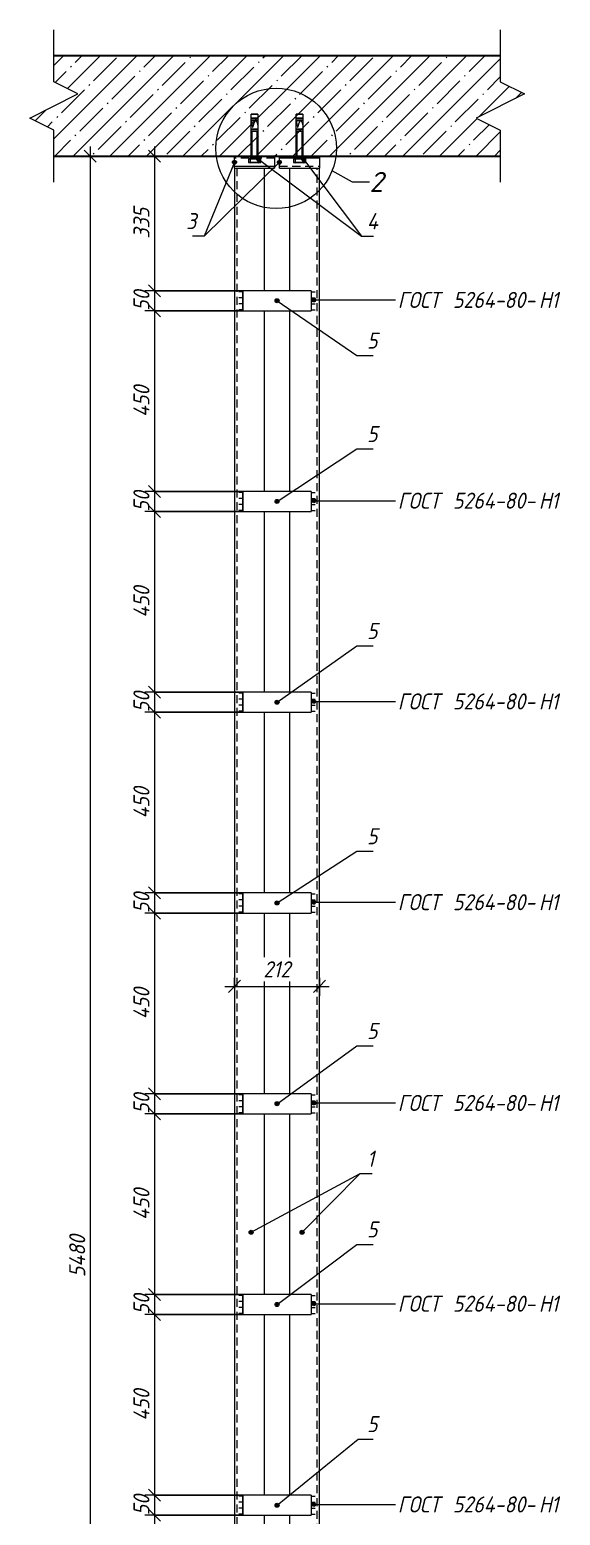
# Model space of a CAD drawing. Header units: millimetres. Extents: x 1525 to 46824, y -520 to 14115.
# Drawn here: x 36652 to 37974, y 10415 to 14115 of the extents above; entities that cross this region are included whole.
import ezdxf

# ---------------------------------------------------------------- set-up
doc = ezdxf.new("R2010")
doc.units = ezdxf.units.MM
doc.linetypes.add('200_ШТРИХ_ш1п0_6_', pattern=[32, 20, -12])
for name, color, linetype, lineweight in [('A-ANNO-DIMS', 7, 'Continuous', 9), ('A-ANNO-DIMS-20', 7, 'Continuous', 9), ('A-DETL-1', 7, 'Continuous', 5), ('A-DETL-2', 7, '200_ШТРИХ_ш1п0_6_', 5), ('A-DETL-GENF-1', 7, 'Continuous', 5), ('A-FLOR-FNSH-1', 7, 'Continuous', 30), ('A-FLOR-PATT-1', 7, 'Continuous', 5), ('A-GENM', 7, 'Continuous', 9), ('A-GENM-IDEN', 7, 'Continuous', 9), ('G-ANNO-TEXT', 7, 'Continuous', 9)]:
    doc.layers.add(name, color=color, linetype=linetype, lineweight=lineweight)
doc.styles.add('ISOCPEUR_I_1', font='isocpeui.ttf', dxfattribs={"width": 0.9, "height": 40})
doc.styles.add('ISOCPEUR_I_2', font='isocpeui.ttf', dxfattribs={"height": 50})
doc.dimstyles.new('ISO-2_0_0_9К_СРЕДНИЙ', dxfattribs={"dimscale": 304.8, "dimtxt": 39.839247, "dimasz": 0.098425, "dimexe": 0.07874, "dimexo": 0, "dimgap": 0, "dimtad": 1, "dimdec": 0, "dimzin": 0, "dimdsep": 46, "dimtxsty": 'ISOCPEUR_I_1', "dimblk1": 'OBLIQUE', "dimblk2": 'OBLIQUE', "dimsah": 1, "dimcen": 0.09, "dimdle": 0.07874, "dimazin": 0, "dimtfac": 1, "dimtdec": 4, "dimtix": 1, "dimtmove": 0, "dimatfit": 3, "dimfxl": 1, "dimtvp": 1, "dimtolj": 1, "dimtzin": 0, "dimarcsym": 2})
doc.dimstyles.new('ISO-2_0_0_9К_СРЕДНИЙ_ФОН', dxfattribs={"dimscale": 304.8, "dimtxt": 39.839247, "dimasz": 0.098425, "dimexe": 0.07874, "dimexo": 0, "dimgap": 0.032808, "dimtad": 1, "dimdec": 0, "dimdsep": 46, "dimtxsty": 'ISOCPEUR_I_1', "dimblk1": 'OBLIQUE', "dimblk2": 'OBLIQUE', "dimsah": 1, "dimcen": 0.09, "dimdle": 0.07874, "dimazin": 0, "dimtfac": 1, "dimtdec": 4, "dimtix": 1, "dimtmove": 0, "dimatfit": 3, "dimfxl": 1, "dimtvp": 1, "dimtfill": 1, "dimtolj": 1, "dimtzin": 0, "dimarcsym": 2})

# ---------------------------------------------------------------- blocks, each defined once
blk = doc.blocks.new('Фахверк_Влож_Полоса боковая - Полоса_Фахверка-25655111-АР1_1_Ф-29__3 эт_')
at = {"layer": 'A-GENM'}
for p, q in [((-11885, 12915), (-11885, 12965)), ((-11715, 12965), (-11885, 12965)), ((-11715, 12965), (-11715, 12915)), ((-11885, 12915), (-11715, 12915))]:
    blk.add_line(p, q, dxfattribs=at)
blk = doc.blocks.new('Фахверк_Влож_Полоса верхняя - Полоса верхняя_Фахверка-25545440-АР1_1_Ф-29__3 эт_')
at = {"layer": 'A-GENM'}
for p, q in [((-11906, 13775), (-11906, 13800)), ((-11906, 13770), (-11906, 13775)), ((-11906, 13775), (-11806, 13775)), ((-11906, 13770), (-11806, 13770)), ((-11806, 13800), (-11806, 13775)), ((-11806, 13775), (-11806, 13770))]:
    blk.add_line(p, q, dxfattribs=at)
blk = doc.blocks.new('Фахверк_Влож_Полоса верхняя - Полоса верхняя_Фахверка-V15-АР1_1_Ф-29__3 эт_')
at = {"layer": 'A-GENM'}
for p, q in [((-11794, 13795), (-11794, 13800)), ((-11794, 13770), (-11794, 13795)), ((-11694, 13795), (-11794, 13795)), ((-11794, 13770), (-11694, 13770)), ((-11694, 13800), (-11694, 13795)), ((-11694, 13795), (-11694, 13770))]:
    blk.add_line(p, q, dxfattribs=at)
blk = doc.blocks.new('DET_L_Линия разрыва1 - М20-27085586-АР1_1_Ф-29__3 эт_')
at = {"layer": 'A-DETL-GENF-1'}
for p, q in [((-12356, 13985), (-12356, 14115)), ((-12416, 13895), (-12296, 13955)), ((-12296, 13955), (-12356, 13985)), ((-12356, 13865), (-12416, 13895)), ((-12356, 13735), (-12356, 13865))]:
    blk.add_line(p, q, dxfattribs=at)
blk = doc.blocks.new('DIMBLOCK318-АР1_1_Ф-29__3 эт_')
at = {"layer": 'A-ANNO-DIMS-20', "lineweight": 20}
for p, q in [((36962.8, 13800), (36947.8, 13815)), ((36962.8, 13800), (36977.8, 13785)), ((36962.8, 13465), (36947.8, 13480)), ((36962.8, 13465), (36977.8, 13450))]:
    blk.add_line(p, q, dxfattribs=at)
at = {"layer": 'A-ANNO-DIMS-20'}
for p, q in [((36962.8, 13824), (36962.8, 13465)), ((36984, 13800), (36938.8, 13800)), ((36962.8, 13800), (36984, 13800)), ((37183.2, 13465), (36938.8, 13465)), ((36962.8, 13465), (37183.2, 13465))]:
    blk.add_line(p, q, dxfattribs=at)
at = {"layer": 'A-ANNO-DIMS-20', "color": 0, "insert": (36910.5, 13594.6), "char_height": 40, "width": 91.017, "attachment_point": 1, "rotation": 90, "line_spacing_factor": 1.149209, "style": 'ISOCPEUR_I_1'}
blk.add_mtext('335', dxfattribs=at)
blk = doc.blocks.new('_Oblique')
at = {"color": 0, "linetype": 'ByBlock', "lineweight": -2}
blk.add_line((-0.5, -0.5), (0.5, 0.5), dxfattribs=at)
blk = doc.blocks.new('DIMBLOCK319-АР1_1_Ф-29__3 эт_')
at = {"layer": 'A-ANNO-DIMS-20', "lineweight": 20}
for p, q in [((36962.8, 13465), (36947.8, 13480)), ((36962.8, 13465), (36977.8, 13450)), ((36962.8, 13415), (36947.8, 13430)), ((36962.8, 13415), (36977.8, 13400))]:
    blk.add_line(p, q, dxfattribs=at)
at = {"layer": 'A-ANNO-DIMS-20'}
for p, q in [((37183.2, 13465), (36938.8, 13465)), ((36962.8, 13465), (36962.8, 13415)), ((36962.8, 13465), (37183.2, 13465)), ((37183.2, 13415), (36938.8, 13415)), ((36962.8, 13415), (37183.2, 13415))]:
    blk.add_line(p, q, dxfattribs=at)
at = {"layer": 'A-ANNO-DIMS-20', "color": 0, "insert": (36910.5, 13414.7), "char_height": 40, "width": 60.678, "attachment_point": 1, "rotation": 90, "line_spacing_factor": 1.149209, "style": 'ISOCPEUR_I_1'}
blk.add_mtext('50', dxfattribs=at)
blk = doc.blocks.new('DIMBLOCK320-АР1_1_Ф-29__3 эт_')
at = {"layer": 'A-ANNO-DIMS-20'}
for p, q in [((37183.2, 13415), (36938.8, 13415)), ((36962.8, 13415), (36962.8, 12965)), ((36962.8, 13415), (37183.2, 13415)), ((37183.2, 12965), (36938.8, 12965)), ((36962.8, 12965), (37183.2, 12965))]:
    blk.add_line(p, q, dxfattribs=at)
at = {"layer": 'A-ANNO-DIMS-20', "lineweight": 20}
for p, q in [((36962.8, 13415), (36947.8, 13430)), ((36962.8, 13415), (36977.8, 13400)), ((36962.8, 12965), (36947.8, 12980)), ((36962.8, 12965), (36977.8, 12950))]:
    blk.add_line(p, q, dxfattribs=at)
at = {"layer": 'A-ANNO-DIMS-20', "color": 0, "insert": (36910.5, 13150.5), "char_height": 40, "width": 94.695, "attachment_point": 1, "rotation": 90, "line_spacing_factor": 1.149209, "style": 'ISOCPEUR_I_1'}
blk.add_mtext('450', dxfattribs=at)
blk = doc.blocks.new('DIMBLOCK321-АР1_1_Ф-29__3 эт_')
at = {"layer": 'A-ANNO-DIMS-20'}
for p, q in [((37183.2, 12965), (36938.8, 12965)), ((36962.8, 12965), (36962.8, 12915)), ((36962.8, 12965), (37183.2, 12965)), ((37183.2, 12915), (36938.8, 12915)), ((36962.8, 12915), (37183.2, 12915))]:
    blk.add_line(p, q, dxfattribs=at)
at = {"layer": 'A-ANNO-DIMS-20', "lineweight": 20}
for p, q in [((36962.8, 12965), (36947.8, 12980)), ((36962.8, 12965), (36977.8, 12950)), ((36962.8, 12915), (36947.8, 12930)), ((36962.8, 12915), (36977.8, 12900))]:
    blk.add_line(p, q, dxfattribs=at)
at = {"layer": 'A-ANNO-DIMS-20', "color": 0, "insert": (36910.5, 12914.7), "char_height": 40, "width": 60.678, "attachment_point": 1, "rotation": 90, "line_spacing_factor": 1.149209, "style": 'ISOCPEUR_I_1'}
blk.add_mtext('50', dxfattribs=at)
blk = doc.blocks.new('DIMBLOCK322-АР1_1_Ф-29__3 эт_')
at = {"layer": 'A-ANNO-DIMS-20'}
for p, q in [((37183.2, 12915), (36938.8, 12915)), ((36962.8, 12915), (36962.8, 12465)), ((36962.8, 12915), (37183.2, 12915)), ((37183.2, 12465), (36938.8, 12465)), ((36962.8, 12465), (37183.2, 12465))]:
    blk.add_line(p, q, dxfattribs=at)
at = {"layer": 'A-ANNO-DIMS-20', "lineweight": 20}
for p, q in [((36962.8, 12915), (36947.8, 12930)), ((36962.8, 12915), (36977.8, 12900)), ((36962.8, 12465), (36947.8, 12480)), ((36962.8, 12465), (36977.8, 12450))]:
    blk.add_line(p, q, dxfattribs=at)
at = {"layer": 'A-ANNO-DIMS-20', "color": 0, "insert": (36910.5, 12650.5), "char_height": 40, "width": 94.695, "attachment_point": 1, "rotation": 90, "line_spacing_factor": 1.149209, "style": 'ISOCPEUR_I_1'}
blk.add_mtext('450', dxfattribs=at)
blk = doc.blocks.new('DIMBLOCK323-АР1_1_Ф-29__3 эт_')
at = {"layer": 'A-ANNO-DIMS-20', "lineweight": 20}
for p, q in [((36962.8, 12465), (36947.8, 12480)), ((36962.8, 12465), (36977.8, 12450)), ((36962.8, 12415), (36947.8, 12430)), ((36962.8, 12415), (36977.8, 12400))]:
    blk.add_line(p, q, dxfattribs=at)
at = {"layer": 'A-ANNO-DIMS-20'}
for p, q in [((37183.2, 12465), (36938.8, 12465)), ((36962.8, 12465), (36962.8, 12415)), ((36962.8, 12465), (37183.2, 12465)), ((37183.2, 12415), (36938.8, 12415)), ((36962.8, 12415), (37183.2, 12415))]:
    blk.add_line(p, q, dxfattribs=at)
at = {"layer": 'A-ANNO-DIMS-20', "color": 0, "insert": (36910.5, 12414.7), "char_height": 40, "width": 60.678, "attachment_point": 1, "rotation": 90, "line_spacing_factor": 1.149209, "style": 'ISOCPEUR_I_1'}
blk.add_mtext('50', dxfattribs=at)
blk = doc.blocks.new('DIMBLOCK324-АР1_1_Ф-29__3 эт_')
at = {"layer": 'A-ANNO-DIMS-20'}
for p, q in [((37183.2, 12415), (36938.8, 12415)), ((36962.8, 12415), (36962.8, 11965)), ((36962.8, 12415), (37183.2, 12415)), ((37183.2, 11965), (36938.8, 11965)), ((36962.8, 11965), (37183.2, 11965))]:
    blk.add_line(p, q, dxfattribs=at)
at = {"layer": 'A-ANNO-DIMS-20', "lineweight": 20}
for p, q in [((36962.8, 12415), (36947.8, 12430)), ((36962.8, 12415), (36977.8, 12400)), ((36962.8, 11965), (36947.8, 11980)), ((36962.8, 11965), (36977.8, 11950))]:
    blk.add_line(p, q, dxfattribs=at)
at = {"layer": 'A-ANNO-DIMS-20', "color": 0, "insert": (36910.5, 12150.5), "char_height": 40, "width": 94.695, "attachment_point": 1, "rotation": 90, "line_spacing_factor": 1.149209, "style": 'ISOCPEUR_I_1'}
blk.add_mtext('450', dxfattribs=at)
blk = doc.blocks.new('DIMBLOCK325-АР1_1_Ф-29__3 эт_')
at = {"layer": 'A-ANNO-DIMS-20'}
for p, q in [((37183.2, 11965), (36938.8, 11965)), ((36962.8, 11965), (36962.8, 11915)), ((36962.8, 11965), (37183.2, 11965)), ((37183.2, 11915), (36938.8, 11915)), ((36962.8, 11915), (37183.2, 11915))]:
    blk.add_line(p, q, dxfattribs=at)
at = {"layer": 'A-ANNO-DIMS-20', "lineweight": 20}
for p, q in [((36962.8, 11965), (36947.8, 11980)), ((36962.8, 11965), (36977.8, 11950)), ((36962.8, 11915), (36947.8, 11930)), ((36962.8, 11915), (36977.8, 11900))]:
    blk.add_line(p, q, dxfattribs=at)
at = {"layer": 'A-ANNO-DIMS-20', "color": 0, "insert": (36910.5, 11914.7), "char_height": 40, "width": 60.678, "attachment_point": 1, "rotation": 90, "line_spacing_factor": 1.149209, "style": 'ISOCPEUR_I_1'}
blk.add_mtext('50', dxfattribs=at)
blk = doc.blocks.new('DIMBLOCK326-АР1_1_Ф-29__3 эт_')
at = {"layer": 'A-ANNO-DIMS-20'}
for p, q in [((37183.2, 11915), (36938.8, 11915)), ((36962.8, 11915), (36962.8, 11465)), ((36962.8, 11915), (37183.2, 11915)), ((37183.2, 11465), (36938.8, 11465)), ((36962.8, 11465), (37183.2, 11465))]:
    blk.add_line(p, q, dxfattribs=at)
at = {"layer": 'A-ANNO-DIMS-20', "lineweight": 20}
for p, q in [((36962.8, 11915), (36947.8, 11930)), ((36962.8, 11915), (36977.8, 11900)), ((36962.8, 11465), (36947.8, 11480)), ((36962.8, 11465), (36977.8, 11450))]:
    blk.add_line(p, q, dxfattribs=at)
at = {"layer": 'A-ANNO-DIMS-20', "color": 0, "insert": (36910.5, 11650.5), "char_height": 40, "width": 94.695, "attachment_point": 1, "rotation": 90, "line_spacing_factor": 1.149209, "style": 'ISOCPEUR_I_1'}
blk.add_mtext('450', dxfattribs=at)
blk = doc.blocks.new('DIMBLOCK327-АР1_1_Ф-29__3 эт_')
at = {"layer": 'A-ANNO-DIMS-20', "lineweight": 20}
for p, q in [((36962.8, 11465), (36947.8, 11480)), ((36962.8, 11465), (36977.8, 11450)), ((36962.8, 11415), (36947.8, 11430)), ((36962.8, 11415), (36977.8, 11400))]:
    blk.add_line(p, q, dxfattribs=at)
at = {"layer": 'A-ANNO-DIMS-20'}
for p, q in [((37183.2, 11465), (36938.8, 11465)), ((36962.8, 11465), (36962.8, 11415)), ((36962.8, 11465), (37183.2, 11465)), ((37183.2, 11415), (36938.8, 11415)), ((36962.8, 11415), (37183.2, 11415))]:
    blk.add_line(p, q, dxfattribs=at)
at = {"layer": 'A-ANNO-DIMS-20', "color": 0, "insert": (36910.5, 11414.7), "char_height": 40, "width": 60.678, "attachment_point": 1, "rotation": 90, "line_spacing_factor": 1.149209, "style": 'ISOCPEUR_I_1'}
blk.add_mtext('50', dxfattribs=at)
blk = doc.blocks.new('DIMBLOCK328-АР1_1_Ф-29__3 эт_')
at = {"layer": 'A-ANNO-DIMS-20'}
for p, q in [((37183.2, 11415), (36938.8, 11415)), ((36962.8, 11415), (36962.8, 10965)), ((36962.8, 11415), (37183.2, 11415)), ((37183.2, 10965), (36938.8, 10965)), ((36962.8, 10965), (37183.2, 10965))]:
    blk.add_line(p, q, dxfattribs=at)
at = {"layer": 'A-ANNO-DIMS-20', "lineweight": 20}
for p, q in [((36962.8, 11415), (36947.8, 11430)), ((36962.8, 11415), (36977.8, 11400)), ((36962.8, 10965), (36947.8, 10980)), ((36962.8, 10965), (36977.8, 10950))]:
    blk.add_line(p, q, dxfattribs=at)
at = {"layer": 'A-ANNO-DIMS-20', "color": 0, "insert": (36910.5, 11150.5), "char_height": 40, "width": 94.695, "attachment_point": 1, "rotation": 90, "line_spacing_factor": 1.149209, "style": 'ISOCPEUR_I_1'}
blk.add_mtext('450', dxfattribs=at)
blk = doc.blocks.new('DIMBLOCK329-АР1_1_Ф-29__3 эт_')
at = {"layer": 'A-ANNO-DIMS-20'}
for p, q in [((37183.2, 10965), (36938.8, 10965)), ((36962.8, 10965), (36962.8, 10915)), ((36962.8, 10965), (37183.2, 10965)), ((37183.2, 10915), (36938.8, 10915)), ((36962.8, 10915), (37183.2, 10915))]:
    blk.add_line(p, q, dxfattribs=at)
at = {"layer": 'A-ANNO-DIMS-20', "lineweight": 20}
for p, q in [((36962.8, 10965), (36947.8, 10980)), ((36962.8, 10965), (36977.8, 10950)), ((36962.8, 10915), (36947.8, 10930)), ((36962.8, 10915), (36977.8, 10900))]:
    blk.add_line(p, q, dxfattribs=at)
at = {"layer": 'A-ANNO-DIMS-20', "color": 0, "insert": (36910.5, 10914.7), "char_height": 40, "width": 60.678, "attachment_point": 1, "rotation": 90, "line_spacing_factor": 1.149209, "style": 'ISOCPEUR_I_1'}
blk.add_mtext('50', dxfattribs=at)
blk = doc.blocks.new('DIMBLOCK330-АР1_1_Ф-29__3 эт_')
at = {"layer": 'A-ANNO-DIMS-20', "lineweight": 20}
for p, q in [((36962.8, 10915), (36947.8, 10930)), ((36962.8, 10915), (36977.8, 10900)), ((36962.8, 10465), (36947.8, 10480)), ((36962.8, 10465), (36977.8, 10450))]:
    blk.add_line(p, q, dxfattribs=at)
at = {"layer": 'A-ANNO-DIMS-20'}
for p, q in [((37183.2, 10915), (36938.8, 10915)), ((36962.8, 10915), (36962.8, 10465)), ((36962.8, 10915), (37183.2, 10915)), ((37183.2, 10465), (36938.8, 10465)), ((36962.8, 10465), (37183.2, 10465))]:
    blk.add_line(p, q, dxfattribs=at)
at = {"layer": 'A-ANNO-DIMS-20', "color": 0, "insert": (36910.5, 10650.5), "char_height": 40, "width": 94.695, "attachment_point": 1, "rotation": 90, "line_spacing_factor": 1.149209, "style": 'ISOCPEUR_I_1'}
blk.add_mtext('450', dxfattribs=at)
blk = doc.blocks.new('DIMBLOCK331-АР1_1_Ф-29__3 эт_')
at = {"layer": 'A-ANNO-DIMS-20', "lineweight": 20}
for p, q in [((36962.8, 10465), (36947.8, 10480)), ((36962.8, 10465), (36977.8, 10450)), ((36962.8, 10415), (36947.8, 10430)), ((36962.8, 10415), (36977.8, 10400))]:
    blk.add_line(p, q, dxfattribs=at)
at = {"layer": 'A-ANNO-DIMS-20'}
for p, q in [((37183.2, 10465), (36938.8, 10465)), ((36962.8, 10465), (36962.8, 10415)), ((36962.8, 10465), (37183.2, 10465)), ((37183.2, 10415), (36938.8, 10415)), ((36962.8, 10415), (37183.2, 10415))]:
    blk.add_line(p, q, dxfattribs=at)
at = {"layer": 'A-ANNO-DIMS-20', "color": 0, "insert": (36910.5, 10414.7), "char_height": 40, "width": 60.678, "attachment_point": 1, "rotation": 90, "line_spacing_factor": 1.149209, "style": 'ISOCPEUR_I_1'}
blk.add_mtext('50', dxfattribs=at)
blk = doc.blocks.new('DIMBLOCK332-АР1_1_Ф-29__3 эт_')
at = {"layer": 'A-ANNO-DIMS-20'}
for p, q in [((37183.2, 10415), (36938.8, 10415)), ((36962.8, 10415), (36962.8, 9965)), ((36962.8, 10415), (37183.2, 10415)), ((37183.2, 9965), (36938.8, 9965)), ((36962.8, 9965), (37183.2, 9965))]:
    blk.add_line(p, q, dxfattribs=at)
at = {"layer": 'A-ANNO-DIMS-20', "lineweight": 20}
for p, q in [((36962.8, 10415), (36947.8, 10430)), ((36962.8, 10415), (36977.8, 10400)), ((36962.8, 9965), (36947.8, 9980)), ((36962.8, 9965), (36977.8, 9950))]:
    blk.add_line(p, q, dxfattribs=at)
at = {"layer": 'A-ANNO-DIMS-20', "color": 0, "insert": (36910.5, 10150.5), "char_height": 40, "width": 94.695, "attachment_point": 1, "rotation": 90, "line_spacing_factor": 1.149209, "style": 'ISOCPEUR_I_1'}
blk.add_mtext('450', dxfattribs=at)
blk = doc.blocks.new('DIMBLOCK341-АР1_1_Ф-29__3 эт_')
at = {"layer": 'A-ANNO-DIMS-20', "lineweight": 20}
for p, q in [((36802.8, 13800), (36787.8, 13815)), ((36802.8, 13800), (36817.8, 13785)), ((36802.8, 8320), (36787.8, 8335)), ((36802.8, 8320), (36817.8, 8305))]:
    blk.add_line(p, q, dxfattribs=at)
at = {"layer": 'A-ANNO-DIMS-20'}
for p, q in [((36802.8, 13824), (36802.8, 8296)), ((36824, 13800), (36778.8, 13800)), ((36802.8, 13800), (36824, 13800)), ((36824, 8320), (36778.8, 8320)), ((36802.8, 8320), (36824, 8320))]:
    blk.add_line(p, q, dxfattribs=at)
at = {"layer": 'A-ANNO-DIMS-20', "color": 0, "insert": (36750.5, 11007.9), "char_height": 40, "width": 125.034, "attachment_point": 1, "rotation": 90, "line_spacing_factor": 1.149209, "style": 'ISOCPEUR_I_1'}
blk.add_mtext('5480', dxfattribs=at)
blk = doc.blocks.new('DIMBLOCK342-АР1_1_Ф-29__3 эт_')
at = {"layer": 'A-ANNO-DIMS-20'}
for p, q in [((37138.2, 11732.4), (37398.2, 11732.4)), ((37162.2, 11753.7), (37162.2, 11708.4)), ((37162.2, 11732.4), (37162.2, 11753.7)), ((37374.2, 11753.7), (37374.2, 11708.4)), ((37374.2, 11732.4), (37374.2, 11753.7))]:
    blk.add_line(p, q, dxfattribs=at)
at = {"layer": 'A-ANNO-DIMS-20', "lineweight": 20}
for p, q in [((37162.2, 11732.4), (37147.2, 11717.4)), ((37162.2, 11732.4), (37177.2, 11747.4)), ((37374.2, 11732.4), (37359.2, 11717.4)), ((37374.2, 11732.4), (37389.2, 11747.4))]:
    blk.add_line(p, q, dxfattribs=at)
at = {"layer": 'A-ANNO-DIMS-20', "color": 0, "insert": (37234.1, 11794.7), "char_height": 40, "width": 81.824, "attachment_point": 1, "line_spacing_factor": 1.149209, "style": 'ISOCPEUR_I_1', "bg_fill": 3, "box_fill_scale": 1.25, "bg_fill_color": 256, "bg_fill_true_color": 13158600, "bg_fill_transparency": 0}
blk.add_mtext('212', dxfattribs=at)

msp = doc.modelspace()

# ---------------------------------------------------------------- hatches: boundary and pattern name
at = {"layer": 'A-FLOR-PATT-1'}
h = msp.add_hatch(dxfattribs=at)
h.set_pattern_fill('FP_11', color=256, style=0, pattern_type=2)
h.set_pattern_definition([(45, (38305.19, 4305), (-45.6197, 45.6197), []), (45, (38350.81, 4305), (-45.6197, 45.6197), [80.645, -16.129, 2.682, -13.447])])
h.paths.add_polyline_path([(36712.23078, 13800), (37824.23078, 13800), (37824.23078, 13865), (37764.23078, 13895), (37884.23078, 13955), (37824.23078, 13985), (37824.23078, 14050), (36712.23078, 14050), (36712.23078, 13985), (36772.23078, 13955), (36652.23078, 13895), (36712.23078, 13865)], flags=0)
at = {"layer": 'A-GENM-IDEN'}
h = msp.add_hatch(color=256, dxfattribs=at)
edge = h.paths.add_edge_path(flags=0)
edge.add_arc((37162.21704, 13785), 5, 0, 360)
h = msp.add_hatch(color=256, dxfattribs=at)
edge = h.paths.add_edge_path(flags=0)
edge.add_arc((37222.21704, 13792.5), 5, 0, 360)
h = msp.add_hatch(color=256, dxfattribs=at)
edge = h.paths.add_edge_path(flags=0)
edge.add_arc((37274.21704, 13785), 5, 0, 360)
h = msp.add_hatch(color=256, dxfattribs=at)
edge = h.paths.add_edge_path(flags=0)
edge.add_arc((37334.21704, 13792.5), 5, 0, 360)
h = msp.add_hatch(color=256, dxfattribs=at)
edge = h.paths.add_edge_path(flags=0)
edge.add_arc((37268.21704, 13440), 5, 0, 360)
h = msp.add_hatch(color=256, dxfattribs=at)
edge = h.paths.add_edge_path(flags=0)
edge.add_arc((37268.21704, 12940), 5, 0, 360)
h = msp.add_hatch(color=256, dxfattribs=at)
edge = h.paths.add_edge_path(flags=0)
edge.add_arc((37268.21704, 12440), 5, 0, 360)
h = msp.add_hatch(color=256, dxfattribs=at)
edge = h.paths.add_edge_path(flags=0)
edge.add_arc((37268.21704, 11940), 5, 0, 360)
h = msp.add_hatch(color=256, dxfattribs=at)
edge = h.paths.add_edge_path(flags=0)
edge.add_arc((37268.21704, 11440), 5, 0, 360)
h = msp.add_hatch(color=256, dxfattribs=at)
edge = h.paths.add_edge_path(flags=0)
edge.add_arc((37203.64072, 11119.8167), 5, 0, 360)
h = msp.add_hatch(color=256, dxfattribs=at)
edge = h.paths.add_edge_path(flags=0)
edge.add_arc((37330.40116, 11119.8167), 5, 0, 360)
h = msp.add_hatch(color=256, dxfattribs=at)
edge = h.paths.add_edge_path(flags=0)
edge.add_arc((37268.21704, 10940), 5, 0, 360)
h = msp.add_hatch(color=256, dxfattribs=at)
edge = h.paths.add_edge_path(flags=0)
edge.add_arc((37268.21704, 10440), 5, 0, 360)
at = {"layer": 'G-ANNO-TEXT'}
h = msp.add_hatch(color=256, dxfattribs=at)
edge = h.paths.add_edge_path(flags=0)
edge.add_arc((37359.69418, 13441.99135), 5, 0, 360)
h = msp.add_hatch(color=256, dxfattribs=at)
edge = h.paths.add_edge_path(flags=0)
edge.add_arc((37359.69418, 12941.99135), 5, 0, 360)
h = msp.add_hatch(color=256, dxfattribs=at)
edge = h.paths.add_edge_path(flags=0)
edge.add_arc((37359.69418, 12441.99135), 5, 0, 360)
h = msp.add_hatch(color=256, dxfattribs=at)
edge = h.paths.add_edge_path(flags=0)
edge.add_arc((37359.69418, 11941.99135), 5, 0, 360)
h = msp.add_hatch(color=256, dxfattribs=at)
edge = h.paths.add_edge_path(flags=0)
edge.add_arc((37359.69418, 11441.99135), 5, 0, 360)
h = msp.add_hatch(color=256, dxfattribs=at)
edge = h.paths.add_edge_path(flags=0)
edge.add_arc((37359.69418, 10941.99135), 5, 0, 360)
h = msp.add_hatch(color=256, dxfattribs=at)
edge = h.paths.add_edge_path(flags=0)
edge.add_arc((37359.69418, 10441.99135), 5, 0, 360)

# ---------------------------------------------------------------- linework, layer by layer
at = {"layer": 'A-DETL-1'}
for p, q in [((37220.48314, 13905), (37203.95094, 13905)), ((37203.95094, 13905), (37220.48314, 13905)), ((37203.95094, 13795), (37203.95094, 13905)), ((37203.95094, 13893.35324), (37220.48314, 13893.35324)), ((37203.95094, 13889.22019), (37220.48314, 13889.22019)), ((37204.92287, 13895.41977), (37219.51121, 13895.41977)), ((37220.48314, 13905), (37220.48314, 13795)), ((37332.48314, 13905), (37315.95094, 13905)), ((37315.95094, 13905), (37332.48314, 13905)), ((37315.95094, 13795), (37315.95094, 13905)), ((37315.95094, 13893.35324), (37332.48314, 13893.35324)), ((37315.95094, 13889.22019), (37332.48314, 13889.22019)), ((37316.92287, 13895.41977), (37331.51121, 13895.41977)), ((37332.48314, 13905), (37332.48314, 13795)), ((37203.95094, 13868.25726), (37220.48314, 13868.25726)), ((37203.95094, 13866.19073), (37220.48314, 13866.19073)), ((37203.95094, 13862.05768), (37220.48314, 13862.05768)), ((37206.01747, 13866.19073), (37206.01747, 13868.25726)), ((37206.05938, 13795), (37206.05938, 13862.05768)), ((37206.10619, 13866.19073), (37206.10619, 13868.25726)), ((37218.3747, 13795), (37218.3747, 13862.05768)), ((37315.95094, 13868.25726), (37332.48314, 13868.25726)), ((37315.95094, 13866.19073), (37332.48314, 13866.19073)), ((37315.95094, 13862.05768), (37332.48314, 13862.05768)), ((37318.01747, 13866.19073), (37318.01747, 13868.25726)), ((37318.05938, 13795), (37318.05938, 13862.05768)), ((37318.10619, 13866.19073), (37318.10619, 13868.25726)), ((37330.3747, 13795), (37330.3747, 13862.05768)), ((37202.29772, 13793.56419), (37196.80911, 13792.79533)), ((37196.80911, 13792.79533), (37196.80911, 13784.60205)), ((37196.80911, 13784.60205), (37202.29772, 13783.83319)), ((37199.54235, 13793.56419), (37199.54235, 13795)), ((37224.89173, 13795), (37199.54235, 13795)), ((37224.89173, 13793.56419), (37199.54235, 13793.56419)), ((37202.29772, 13783.81573), (37202.29772, 13793.56419)), ((37222.13636, 13793.56419), (37202.29772, 13793.56419)), ((37222.13636, 13783.81573), (37202.29772, 13783.81573)), ((37206.67346, 13795), (37208.71619, 13795)), ((37227.62497, 13792.79533), (37222.13636, 13793.56419)), ((37222.13636, 13793.56419), (37222.13636, 13783.81573)), ((37222.13636, 13783.83319), (37227.62497, 13784.60205)), ((37224.89173, 13795), (37224.89173, 13793.56419)), ((37227.62497, 13784.60205), (37227.62497, 13792.79533)), ((37314.29772, 13793.56419), (37308.80911, 13792.79533)), ((37308.80911, 13792.79533), (37308.80911, 13784.60205)), ((37308.80911, 13784.60205), (37314.29772, 13783.83319)), ((37311.54235, 13793.56419), (37311.54235, 13795)), ((37336.89173, 13795), (37311.54235, 13795)), ((37336.89173, 13793.56419), (37311.54235, 13793.56419)), ((37314.29772, 13783.81573), (37314.29772, 13793.56419)), ((37334.13636, 13793.56419), (37314.29772, 13793.56419)), ((37334.13636, 13783.81573), (37314.29772, 13783.81573)), ((37318.67346, 13795), (37320.71619, 13795)), ((37339.62497, 13792.79533), (37334.13636, 13793.56419)), ((37334.13636, 13793.56419), (37334.13636, 13783.81573)), ((37334.13636, 13783.83319), (37339.62497, 13784.60205)), ((37336.89173, 13795), (37336.89173, 13793.56419)), ((37339.62497, 13784.60205), (37339.62497, 13792.79533)), ((37183.21704, 13462.5), (37173.21704, 13462.5)), ((37183.21704, 13447.5), (37173.21704, 13447.5)), ((37183.21704, 13432.5), (37173.21704, 13432.5)), ((37183.21704, 13465), (37183.21704, 13415)), ((37353.21704, 13465), (37353.21704, 13415)), ((37353.21704, 13462.5), (37363.21704, 13462.5)), ((37353.21704, 13447.5), (37363.21704, 13447.5)), ((37353.21704, 13432.5), (37363.21704, 13432.5)), ((37183.21704, 13417.5), (37173.21704, 13417.5)), ((37353.21704, 13417.5), (37363.21704, 13417.5)), ((37183.21704, 12962.5), (37173.21704, 12962.5)), ((37183.21704, 12965), (37183.21704, 12915)), ((37353.21704, 12965), (37353.21704, 12915)), ((37353.21704, 12962.5), (37363.21704, 12962.5)), ((37183.21704, 12947.5), (37173.21704, 12947.5)), ((37183.21704, 12932.5), (37173.21704, 12932.5)), ((37183.21704, 12917.5), (37173.21704, 12917.5)), ((37353.21704, 12947.5), (37363.21704, 12947.5)), ((37353.21704, 12932.5), (37363.21704, 12932.5)), ((37353.21704, 12917.5), (37363.21704, 12917.5)), ((37183.21704, 12462.5), (37173.21704, 12462.5)), ((37183.21704, 12447.5), (37173.21704, 12447.5)), ((37183.21704, 12432.5), (37173.21704, 12432.5)), ((37183.21704, 12465), (37183.21704, 12415)), ((37353.21704, 12465), (37353.21704, 12415)), ((37353.21704, 12462.5), (37363.21704, 12462.5)), ((37353.21704, 12447.5), (37363.21704, 12447.5)), ((37353.21704, 12432.5), (37363.21704, 12432.5)), ((37183.21704, 12417.5), (37173.21704, 12417.5)), ((37353.21704, 12417.5), (37363.21704, 12417.5)), ((37183.21704, 11962.5), (37173.21704, 11962.5)), ((37183.21704, 11965), (37183.21704, 11915)), ((37353.21704, 11965), (37353.21704, 11915)), ((37353.21704, 11962.5), (37363.21704, 11962.5)), ((37183.21704, 11947.5), (37173.21704, 11947.5)), ((37183.21704, 11932.5), (37173.21704, 11932.5)), ((37183.21704, 11917.5), (37173.21704, 11917.5)), ((37353.21704, 11947.5), (37363.21704, 11947.5)), ((37353.21704, 11932.5), (37363.21704, 11932.5)), ((37353.21704, 11917.5), (37363.21704, 11917.5)), ((37183.21704, 11462.5), (37173.21704, 11462.5)), ((37183.21704, 11447.5), (37173.21704, 11447.5)), ((37183.21704, 11465), (37183.21704, 11415)), ((37353.21704, 11465), (37353.21704, 11415)), ((37353.21704, 11462.5), (37363.21704, 11462.5)), ((37353.21704, 11447.5), (37363.21704, 11447.5)), ((37183.21704, 11432.5), (37173.21704, 11432.5)), ((37183.21704, 11417.5), (37173.21704, 11417.5)), ((37353.21704, 11432.5), (37363.21704, 11432.5)), ((37353.21704, 11417.5), (37363.21704, 11417.5)), ((37183.21704, 10962.5), (37173.21704, 10962.5)), ((37183.21704, 10965), (37183.21704, 10915)), ((37353.21704, 10965), (37353.21704, 10915)), ((37353.21704, 10962.5), (37363.21704, 10962.5)), ((37183.21704, 10947.5), (37173.21704, 10947.5)), ((37183.21704, 10932.5), (37173.21704, 10932.5)), ((37183.21704, 10917.5), (37173.21704, 10917.5)), ((37353.21704, 10947.5), (37363.21704, 10947.5)), ((37353.21704, 10932.5), (37363.21704, 10932.5)), ((37353.21704, 10917.5), (37363.21704, 10917.5)), ((37183.21704, 10462.5), (37173.21704, 10462.5)), ((37183.21704, 10447.5), (37173.21704, 10447.5)), ((37183.21704, 10465), (37183.21704, 10415)), ((37353.21704, 10465), (37353.21704, 10415)), ((37353.21704, 10462.5), (37363.21704, 10462.5)), ((37353.21704, 10447.5), (37363.21704, 10447.5)), ((37183.21704, 10432.5), (37173.21704, 10432.5)), ((37183.21704, 10417.5), (37173.21704, 10417.5)), ((37353.21704, 10432.5), (37363.21704, 10432.5)), ((37353.21704, 10417.5), (37363.21704, 10417.5))]:
    msp.add_line(p, q, dxfattribs=at)
msp.add_circle((37265.9458, 13819.36492), 150, dxfattribs=at)
for centre, radius, start, end in [((37205.13154, 13894.0598), 1.37588, 98.72344894, 149.10051454), ((37219.30254, 13894.0598), 1.37588, 30.89948539, 81.27655106), ((37317.13154, 13894.0598), 1.37588, 98.72344894, 149.10051454), ((37331.30254, 13894.0598), 1.37588, 30.89948539, 81.27655106), ((37199.93797, 13788.25725), 4.22871, 56.08031185, 137.72360384), ((37199.93797, 13789.12267), 4.22871, 222.27639616, 303.91968815), ((37212.21704, 13749.84117), 42.8477, 76.61449587, 103.38550413), ((37212.21704, 13827.53875), 42.8477, 256.61449587, 283.38550413), ((37224.49611, 13788.25725), 4.22871, 42.27639616, 123.91968816), ((37224.49611, 13789.12267), 4.22871, 236.08031184, 317.72360384), ((37311.93797, 13788.25725), 4.22871, 56.08031185, 137.72360384), ((37311.93797, 13789.12267), 4.22871, 222.27639616, 303.91968815), ((37324.21704, 13749.84117), 42.8477, 76.61449587, 103.38550413), ((37324.21704, 13827.53875), 42.8477, 256.61449587, 283.38550413), ((37336.49611, 13788.25725), 4.22871, 42.27639616, 123.91968816), ((37336.49611, 13789.12267), 4.22871, 236.08031184, 317.72360384)]:
    msp.add_arc(centre, radius, start, end, dxfattribs=at)
for points in [[(37203.95094, 13889.22019), (37205.13078, 13884.50355), (37207.59273, 13859.04506), (37211.3538, 13896.51719), (37220.48314, 13884.52941), (37220.48314, 13873.5314)], [(37315.95094, 13889.22019), (37317.13078, 13884.50355), (37319.59273, 13859.04506), (37323.3538, 13896.51719), (37332.48314, 13884.52941), (37332.48314, 13873.5314)]]:
    msp.add_open_spline(points, degree=3, knots=[3.9471277548, 3.9471277548, 3.9471277548, 3.9471277548, 10.0959961781, 20.1294367149, 28.5838158581, 28.5838158581, 28.5838158581, 28.5838158581], dxfattribs=at)
at = {"layer": 'A-DETL-2'}
for p, q in [((37262.21704, 13795), (37162.21704, 13795)), ((37168.21704, 13770), (37168.21704, 8326)), ((37274.21704, 13775), (37374.21704, 13775)), ((37368.21704, 8326), (37368.21704, 13770))]:
    msp.add_line(p, q, dxfattribs=at)
at = {"layer": 'A-FLOR-FNSH-1'}
for p, q in [((37824.23078, 14050), (36712.23078, 14050)), ((36712.23078, 13800), (37824.23078, 13800))]:
    msp.add_line(p, q, dxfattribs=at)
at = {"layer": 'A-GENM'}
for p, q in [((37162.21704, 13770), (37237.21704, 13770)), ((37162.21704, 13770), (37162.21704, 8326)), ((37237.21704, 13465), (37237.21704, 13770)), ((37299.21704, 13770), (37299.21704, 13465)), ((37374.21704, 8326), (37374.21704, 13770)), ((37237.21704, 12965), (37237.21704, 13415)), ((37299.21704, 13415), (37299.21704, 12965)), ((37237.21704, 12465), (37237.21704, 12915)), ((37299.21704, 12915), (37299.21704, 12465)), ((37237.21704, 11965), (37237.21704, 12415)), ((37299.21704, 12415), (37299.21704, 11965)), ((37237.21704, 11465), (37237.21704, 11915)), ((37299.21704, 11915), (37299.21704, 11465)), ((37237.21704, 10965), (37237.21704, 11415)), ((37299.21704, 11415), (37299.21704, 10965)), ((37237.21704, 10465), (37237.21704, 10915)), ((37299.21704, 10915), (37299.21704, 10465)), ((37237.21704, 9965), (37237.21704, 10415)), ((37299.21704, 10415), (37299.21704, 9965))]:
    msp.add_line(p, q, dxfattribs=at)
at = {"layer": 'A-GENM-IDEN'}
for p, q in [((37162.21704, 13785), (37086.41769, 13601.16323)), ((37274.21704, 13785), (37086.41769, 13601.16323)), ((37222.21704, 13792.5), (37478.40057, 13600.61893)), ((37334.21704, 13792.5), (37478.40057, 13601.16323)), ((37086.41769, 13601.16323), (37057.40104, 13601.16323)), ((37086.41769, 13601.16323), (37057.40104, 13601.16323)), ((37478.40057, 13601.16323), (37508.33733, 13601.16323)), ((37478.40057, 13600.61893), (37508.33733, 13600.61893)), ((37268.21704, 13440), (37467.03794, 13303.45299)), ((37467.03794, 13303.45299), (37507.69168, 13303.45299)), ((37268.21704, 12940), (37467.03794, 13070.83081)), ((37467.03794, 13070.83081), (37507.69168, 13070.83081)), ((37268.21704, 12440), (37467.03794, 12580.24553)), ((37467.03794, 12580.24553), (37507.69168, 12580.24553)), ((37268.21704, 11940), (37467.03794, 12068.94787)), ((37467.03794, 12068.94787), (37507.69168, 12068.94787)), ((37268.21704, 11440), (37467.03794, 11584.01141)), ((37467.03794, 11584.01141), (37507.69168, 11584.01141)), ((37203.64072, 11119.8167), (37475.43841, 11265.87694)), ((37330.40116, 11119.8167), (37475.43841, 11265.87694)), ((37475.43841, 11265.87694), (37504.79027, 11265.87694)), ((37475.43841, 11265.87694), (37504.79027, 11265.87694)), ((37268.21704, 10940), (37467.03794, 11089.66024)), ((37467.03794, 11089.66024), (37507.69168, 11089.66024)), ((37268.21704, 10440), (37469.82142, 10604.80565)), ((37469.82142, 10604.80565), (37507.69168, 10604.80565))]:
    msp.add_line(p, q, dxfattribs=at)
for centre in [(37162.21704, 13785), (37222.21704, 13792.5), (37274.21704, 13785), (37334.21704, 13792.5), (37268.21704, 13440), (37268.21704, 12940), (37268.21704, 12440), (37268.21704, 11940), (37268.21704, 11440), (37203.64072, 11119.8167), (37330.40116, 11119.8167), (37268.21704, 10940), (37268.21704, 10440)]:
    msp.add_circle(centre, 5, dxfattribs=at)
at = {"layer": 'G-ANNO-TEXT'}
for p, q in [((37404.98321, 13764.03917), (37454.9939, 13735.88503)), ((37454.9939, 13735.88503), (37478.35931, 13735.88503)), ((37478.35931, 13735.88503), (37498.20306, 13735.88503)), ((37359.69418, 13441.99135), (37562.85608, 13441.99135)), ((37359.69418, 12941.99135), (37562.85608, 12941.99135)), ((37359.69418, 12441.99135), (37562.85608, 12441.99135)), ((37359.69418, 11941.99135), (37562.85608, 11941.99135)), ((37359.69418, 11441.99135), (37562.85608, 11441.99135)), ((37359.69418, 10941.99135), (37562.85608, 10941.99135)), ((37359.69418, 10441.99135), (37562.85608, 10441.99135))]:
    msp.add_line(p, q, dxfattribs=at)
for centre in [(37359.69418, 13441.99135), (37359.69418, 12941.99135), (37359.69418, 12441.99135), (37359.69418, 11941.99135), (37359.69418, 11441.99135), (37359.69418, 10941.99135), (37359.69418, 10441.99135)]:
    msp.add_circle(centre, 5, dxfattribs=at)

# ---------------------------------------------------------------- block references
at = {"layer": 'A-DETL-GENF-1'}
msp.add_blockref('DET_L_Линия разрыва1 - М20-27085586-АР1_1_Ф-29__3 эт_', (49068.21691, 0), dxfattribs=at)
at = {"layer": 'A-DETL-GENF-1', "rotation": 180}
msp.add_blockref('DET_L_Линия разрыва1 - М20-27085586-АР1_1_Ф-29__3 эт_', (25468.24465, 27850), dxfattribs=at)
at = {"layer": 'A-GENM'}
for name, p in [('Фахверк_Влож_Полоса верхняя - Полоса верхняя_Фахверка-25545440-АР1_1_Ф-29__3 эт_', (49068.21691, 0)), ('Фахверк_Влож_Полоса верхняя - Полоса верхняя_Фахверка-V15-АР1_1_Ф-29__3 эт_', (49068.21691, 0)), ('Фахверк_Влож_Полоса боковая - Полоса_Фахверка-25655111-АР1_1_Ф-29__3 эт_', (49068.21691, 500)), ('Фахверк_Влож_Полоса боковая - Полоса_Фахверка-25655111-АР1_1_Ф-29__3 эт_', (49068.21691, 0)), ('Фахверк_Влож_Полоса боковая - Полоса_Фахверка-25655111-АР1_1_Ф-29__3 эт_', (49068.21691, -500)), ('Фахверк_Влож_Полоса боковая - Полоса_Фахверка-25655111-АР1_1_Ф-29__3 эт_', (49068.21691, -1000)), ('Фахверк_Влож_Полоса боковая - Полоса_Фахверка-25655111-АР1_1_Ф-29__3 эт_', (49068.21691, -1500)), ('Фахверк_Влож_Полоса боковая - Полоса_Фахверка-25655111-АР1_1_Ф-29__3 эт_', (49068.21691, -2000)), ('Фахверк_Влож_Полоса боковая - Полоса_Фахверка-25655111-АР1_1_Ф-29__3 эт_', (49068.21691, -2500))]:
    msp.add_blockref(name, p, dxfattribs=at)

# ---------------------------------------------------------------- texts
at = {"layer": 'A-GENM-IDEN', "char_height": 40, "attachment_point": 1, "style": 'ISOCPEUR_I_1'}
for s, insert, width in [('\\fISOCPEUR|b0|i1|c204|p34|;\\W.9;3', (37041.93669, 13658.38614), 31.746825), ('\\fISOCPEUR|b0|i1|c204|p34|;\\W.9;3', (37041.93669, 13658.38614), 31.746825), ('\\fISOCPEUR|b0|i1|c204|p34|;\\W.9;4', (37492.22733, 13658.38614), 37.518975), ('\\fISOCPEUR|b0|i1|c204|p34|;\\W.9;4', (37492.22733, 13657.84185), 37.518975), ('\\fISOCPEUR|b0|i1|c204|p34|;\\W.9;5', (37492.22733, 13360.6759), 31.746825), ('\\fISOCPEUR|b0|i1|c204|p34|;\\W.9;5', (37492.22733, 13128.05373), 31.746825), ('\\fISOCPEUR|b0|i1|c204|p34|;\\W.9;5', (37492.22733, 12637.46844), 31.746825), ('\\fISOCPEUR|b0|i1|c204|p34|;\\W.9;5', (37492.22733, 12126.17079), 31.746825), ('\\fISOCPEUR|b0|i1|c204|p34|;\\W.9;5', (37492.22733, 11641.23433), 31.746825), ('\\fISOCPEUR|b0|i1|c204|p34|;\\W.9;1', (37492.22733, 11323.09986), 23.0886), ('\\fISOCPEUR|b0|i1|c204|p34|;\\W.9;1', (37492.22733, 11323.09986), 23.0886), ('\\fISOCPEUR|b0|i1|c204|p34|;\\W.9;5', (37492.22733, 11146.88316), 31.746825), ('\\fISOCPEUR|b0|i1|c204|p34|;\\W.9;5', (37492.22733, 10662.02856), 31.746825)]:
    msp.add_mtext(s, dxfattribs=dict(at, insert=insert, width=width))
at = {"layer": 'G-ANNO-TEXT', "attachment_point": 1}
for s, insert, char_height, width, style in [('\\fISOCPEUR|b0|i1|c204|p34|;2', (37498.20306, 13760.88503), 50, 44.8945, 'ISOCPEUR_I_2'), ('ГОСТ', (37568.85608, 13461.99135), 40, 138.5316, 'ISOCPEUR_I_1'), (' 5264-80-', (37683.15608, 13461.99135), 40, 287.1644625, 'ISOCPEUR_I_1'), ('\\fISOCPEUR|b0|i1|c204|p34|;\\W.9;Н', (37920.09046, 13461.99135), 40, 37.518975, 'ISOCPEUR_I_1'), ('\\fISOCPEUR|b0|i1|c204|p34|;\\W.9;1', (37951.04671, 13461.99135), 40, 23.0886, 'ISOCPEUR_I_1'), ('ГОСТ', (37568.85608, 12961.99135), 40, 138.5316, 'ISOCPEUR_I_1'), (' 5264-80-', (37683.15608, 12961.99135), 40, 287.1644625, 'ISOCPEUR_I_1'), ('\\fISOCPEUR|b0|i1|c204|p34|;\\W.9;Н', (37920.09046, 12961.99135), 40, 37.518975, 'ISOCPEUR_I_1'), ('\\fISOCPEUR|b0|i1|c204|p34|;\\W.9;1', (37951.04671, 12961.99135), 40, 23.0886, 'ISOCPEUR_I_1'), ('ГОСТ', (37568.85608, 12461.99135), 40, 138.5316, 'ISOCPEUR_I_1'), (' 5264-80-', (37683.15608, 12461.99135), 40, 287.1644625, 'ISOCPEUR_I_1'), ('\\fISOCPEUR|b0|i1|c204|p34|;\\W.9;Н', (37920.09046, 12461.99135), 40, 37.518975, 'ISOCPEUR_I_1'), ('\\fISOCPEUR|b0|i1|c204|p34|;\\W.9;1', (37951.04671, 12461.99135), 40, 23.0886, 'ISOCPEUR_I_1'), ('ГОСТ', (37568.85608, 11961.99135), 40, 138.5316, 'ISOCPEUR_I_1'), (' 5264-80-', (37683.15608, 11961.99135), 40, 287.1644625, 'ISOCPEUR_I_1'), ('\\fISOCPEUR|b0|i1|c204|p34|;\\W.9;Н', (37920.09046, 11961.99135), 40, 37.518975, 'ISOCPEUR_I_1'), ('\\fISOCPEUR|b0|i1|c204|p34|;\\W.9;1', (37951.04671, 11961.99135), 40, 23.0886, 'ISOCPEUR_I_1'), ('ГОСТ', (37568.85608, 11461.99135), 40, 138.5316, 'ISOCPEUR_I_1'), (' 5264-80-', (37683.15608, 11461.99135), 40, 287.1644625, 'ISOCPEUR_I_1'), ('\\fISOCPEUR|b0|i1|c204|p34|;\\W.9;Н', (37920.09046, 11461.99135), 40, 37.518975, 'ISOCPEUR_I_1'), ('\\fISOCPEUR|b0|i1|c204|p34|;\\W.9;1', (37951.04671, 11461.99135), 40, 23.0886, 'ISOCPEUR_I_1'), ('ГОСТ', (37568.85608, 10961.99135), 40, 138.5316, 'ISOCPEUR_I_1'), (' 5264-80-', (37683.15608, 10961.99135), 40, 287.1644625, 'ISOCPEUR_I_1'), ('\\fISOCPEUR|b0|i1|c204|p34|;\\W.9;Н', (37920.09046, 10961.99135), 40, 37.518975, 'ISOCPEUR_I_1'), ('\\fISOCPEUR|b0|i1|c204|p34|;\\W.9;1', (37951.04671, 10961.99135), 40, 23.0886, 'ISOCPEUR_I_1'), ('ГОСТ', (37568.85608, 10461.99135), 40, 138.5316, 'ISOCPEUR_I_1'), (' 5264-80-', (37683.15608, 10461.99135), 40, 287.1644625, 'ISOCPEUR_I_1'), ('\\fISOCPEUR|b0|i1|c204|p34|;\\W.9;Н', (37920.09046, 10461.99135), 40, 37.518975, 'ISOCPEUR_I_1'), ('\\fISOCPEUR|b0|i1|c204|p34|;\\W.9;1', (37951.04671, 10461.99135), 40, 23.0886, 'ISOCPEUR_I_1')]:
    msp.add_mtext(s, dxfattribs=dict(at, insert=insert, char_height=char_height, width=width, style=style))

# ---------------------------------------------------------------- dimensions: what is measured, and where the dimension line sits
at = {"layer": 'A-ANNO-DIMS'}
for base, p1, p2, override, picture, middle in [((36802.77167, 8320), (36823.98487, 13800), (36823.98487, 8320), {"dimpost": '<>', "dimfxl": 5480}, 'DIMBLOCK341-АР1_1_Ф-29__3 эт_', (36782.77167, 11060)), ((36962.77167, 13465), (36983.98487, 13800), (37183.21704, 13465), {"dimpost": '<>', "dimfxl": 389.767182}, 'DIMBLOCK318-АР1_1_Ф-29__3 эт_', (36942.77167, 13632.5)), ((36962.77167, 13415), (37183.21704, 13465), (37183.21704, 13415), {"dimpost": '<>', "dimfxl": 50}, 'DIMBLOCK319-АР1_1_Ф-29__3 эт_', (36942.77167, 13440)), ((36962.77167, 12965), (37183.21704, 13415), (37183.21704, 12965), {"dimpost": '<>', "dimfxl": 450}, 'DIMBLOCK320-АР1_1_Ф-29__3 эт_', (36942.77167, 13190)), ((36962.77167, 12915), (37183.21704, 12965), (37183.21704, 12915), {"dimpost": '<>', "dimfxl": 50}, 'DIMBLOCK321-АР1_1_Ф-29__3 эт_', (36942.77167, 12940)), ((36962.77167, 12465), (37183.21704, 12915), (37183.21704, 12465), {"dimpost": '<>', "dimfxl": 450}, 'DIMBLOCK322-АР1_1_Ф-29__3 эт_', (36942.77167, 12690)), ((36962.77167, 12415), (37183.21704, 12465), (37183.21704, 12415), {"dimpost": '<>', "dimfxl": 50}, 'DIMBLOCK323-АР1_1_Ф-29__3 эт_', (36942.77167, 12440)), ((36962.77167, 11965), (37183.21704, 12415), (37183.21704, 11965), {"dimpost": '<>', "dimfxl": 450}, 'DIMBLOCK324-АР1_1_Ф-29__3 эт_', (36942.77167, 12190)), ((36962.77167, 11915), (37183.21704, 11965), (37183.21704, 11915), {"dimpost": '<>', "dimfxl": 50}, 'DIMBLOCK325-АР1_1_Ф-29__3 эт_', (36942.77167, 11940)), ((36962.77167, 11465), (37183.21704, 11915), (37183.21704, 11465), {"dimpost": '<>', "dimfxl": 450}, 'DIMBLOCK326-АР1_1_Ф-29__3 эт_', (36942.77167, 11690)), ((36962.77167, 11415), (37183.21704, 11465), (37183.21704, 11415), {"dimpost": '<>', "dimfxl": 50}, 'DIMBLOCK327-АР1_1_Ф-29__3 эт_', (36942.77167, 11440)), ((36962.77167, 10965), (37183.21704, 11415), (37183.21704, 10965), {"dimpost": '<>', "dimfxl": 450}, 'DIMBLOCK328-АР1_1_Ф-29__3 эт_', (36942.77167, 11190)), ((36962.77167, 10915), (37183.21704, 10965), (37183.21704, 10915), {"dimpost": '<>', "dimfxl": 50}, 'DIMBLOCK329-АР1_1_Ф-29__3 эт_', (36942.77167, 10940)), ((36962.77167, 10465), (37183.21704, 10915), (37183.21704, 10465), {"dimpost": '<>', "dimfxl": 450}, 'DIMBLOCK330-АР1_1_Ф-29__3 эт_', (36942.77167, 10690)), ((36962.77167, 10415), (37183.21704, 10465), (37183.21704, 10415), {"dimpost": '<>', "dimfxl": 50}, 'DIMBLOCK331-АР1_1_Ф-29__3 эт_', (36942.77167, 10440)), ((36962.77167, 9965), (37183.21704, 10415), (37183.21704, 9965), {"dimpost": '<>', "dimfxl": 450}, 'DIMBLOCK332-АР1_1_Ф-29__3 эт_', (36942.77167, 10190))]:
    dim = msp.add_linear_dim(base=base, p1=p1, p2=p2, angle=90, dimstyle='ISO-2_0_0_9К_СРЕДНИЙ', override=override, dxfattribs=at)
    dim.commit()
    dim.dimension.update_dxf_attribs({"geometry": picture, "text_midpoint": middle})

# ---------------------------------------------------------------- next in the draw order: dimensions: what is measured, and where the dimension line sits
dim = msp.add_linear_dim(base=(37374.21704, 11732.43848), p1=(37162.21704, 11753.65168), p2=(37374.21704, 11753.65168), dimstyle='ISO-2_0_0_9К_СРЕДНИЙ_ФОН', override={"dimpost": '<>', "dimfxl": 212}, dxfattribs=at)
dim.commit()
dim.dimension.update_dxf_attribs({"geometry": 'DIMBLOCK342-АР1_1_Ф-29__3 эт_', "text_midpoint": (37268.21704, 11762.43848)})

doc.saveas('drawing.dxf')
